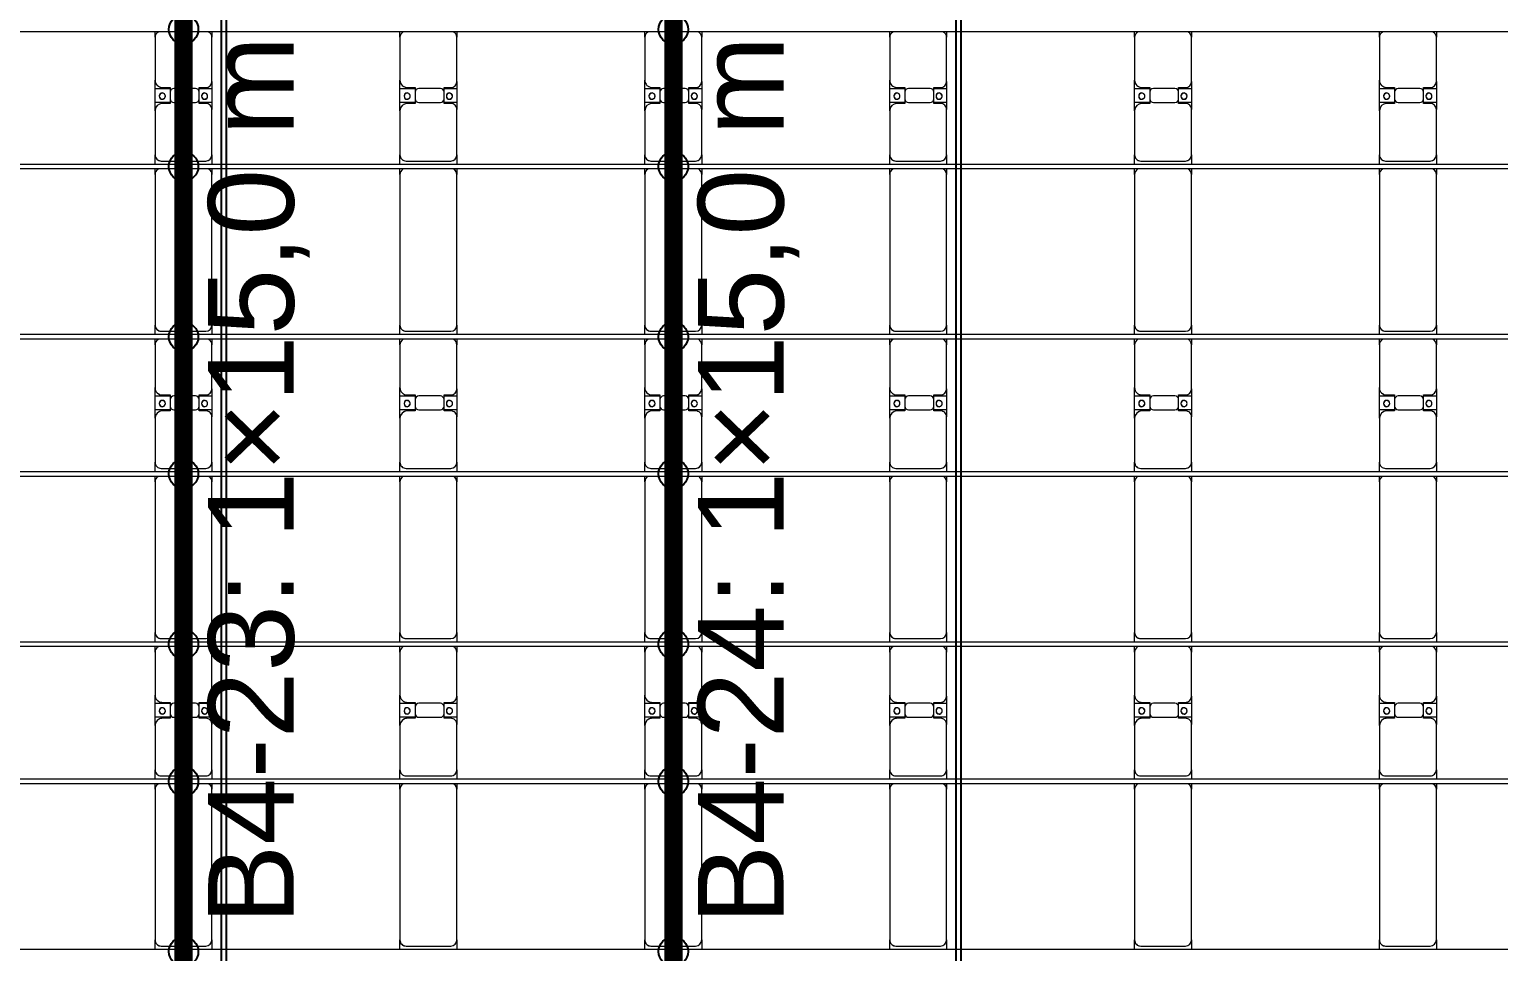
# Model space of a CAD drawing. Header units: millimetres. Extents: x -178706 to 107777, y -87310 to 933.
# Drawn here: x -120151 to -108151, y -16411 to -8881 of the extents above; entities that cross this region are included whole.
import ezdxf

# ---------------------------------------------------------------- set-up
doc = ezdxf.new("R2010")
doc.units = ezdxf.units.MM
doc.layers.add('A-GENM', color=13, linetype='Continuous', lineweight=9)
doc.layers.add('S-BEAM', color=12, linetype='Continuous', lineweight=9)
doc.layers.add('GC-GHI CHU', color=2, linetype='Continuous')
doc.layers.add('GC-HOP 40x60 GIA CUONG', color=1, linetype='Continuous')
doc.styles.add('GC_VN', font='arial.ttf')

# ---------------------------------------------------------------- blocks, each defined once
blk = doc.blocks.new('Dai phao do pin - DẢI PHAO ĐỠ PIN-V26-BỐ TRÍ KHUNG KẾT CẤU BÈ PIN 04')
at = {"layer": 'A-GENM', "color": 7}
for p, q in [((59545, 242), (59620, 242)), ((60850, 242), (59620, 242)), ((60850, 242), (60895, 242)), ((60935, 242), (61010, 242)), ((61370, 242), (61010, 242)), ((61370, 242), (61552, 242)), ((61438, 242), (61620, 242)), ((61438, 118), (61438, 242)), ((61552, 242), (61552, 118)), ((61970, 242), (61620, 242)), ((61970, 242), (62015, 242)), ((62055, 242), (62130, 242)), ((63360, 242), (62130, 242)), ((63360, 242), (63405, 242)), ((63445, 242), (63520, 242)), ((63880, 242), (63520, 242)), ((63880, 242), (64062, 242)), ((63948, 242), (64130, 242)), ((63948, 118), (63948, 242)), ((64062, 242), (64062, 118)), ((64480, 242), (64130, 242)), ((64480, 242), (64525, 242)), ((64565, 242), (64640, 242)), ((65870, 242), (64640, 242)), ((65870, 242), (65915, 242)), ((65955, 242), (66030, 242)), ((66390, 242), (66030, 242)), ((66390, 242), (66572, 242)), ((66458, 242), (66640, 242)), ((66458, 118), (66458, 242)), ((66572, 242), (66572, 118)), ((66990, 242), (66640, 242)), ((66990, 242), (67035, 242)), ((59570, 192), (59570, -173)), ((60960, 192), (60960, -173)), ((61430, 118), (61430, 182)), ((61560, 182), (61560, 118)), ((62080, 192), (62080, -173)), ((63470, 192), (63470, -173)), ((63940, 118), (63940, 182)), ((64070, 182), (64070, 118)), ((64590, 192), (64590, -173)), ((65980, 192), (65980, -173)), ((66450, 118), (66450, 182)), ((66580, 182), (66580, 118)), ((61522, 118), (61430, 118)), ((61438, 88), (61438, -88)), ((61560, 118), (61468, 118)), ((61552, -88), (61552, 88)), ((64032, 118), (63940, 118)), ((63948, 88), (63948, -88)), ((64070, 118), (63978, 118)), ((64062, -88), (64062, 88)), ((66542, 118), (66450, 118)), ((66458, 88), (66458, -88)), ((66580, 118), (66488, 118)), ((66572, -88), (66572, 88)), ((61430, -173), (61430, -118)), ((61430, -118), (61522, -118)), ((61438, -223), (61438, -118)), ((61468, -118), (61560, -118)), ((61552, -118), (61552, -223)), ((61560, -118), (61560, -173)), ((63940, -173), (63940, -118)), ((63940, -118), (64032, -118)), ((63948, -223), (63948, -118)), ((63978, -118), (64070, -118)), ((64062, -118), (64062, -223)), ((64070, -118), (64070, -173)), ((66450, -173), (66450, -118)), ((66450, -118), (66542, -118)), ((66458, -223), (66458, -118)), ((66488, -118), (66580, -118)), ((66572, -118), (66572, -223)), ((66580, -118), (66580, -173)), ((59620, -223), (59545, -223)), ((59620, -223), (60850, -223)), ((60895, -223), (60850, -223)), ((61010, -223), (60935, -223)), ((61010, -223), (61380, -223)), ((61552, -223), (61380, -223)), ((61610, -223), (61438, -223)), ((61610, -223), (61970, -223)), ((62015, -223), (61970, -223)), ((62130, -223), (62055, -223)), ((62130, -223), (63360, -223)), ((63405, -223), (63360, -223)), ((63520, -223), (63445, -223)), ((63520, -223), (63890, -223)), ((64062, -223), (63890, -223)), ((64120, -223), (63948, -223)), ((64120, -223), (64480, -223)), ((64525, -223), (64480, -223)), ((64640, -223), (64565, -223)), ((64640, -223), (65870, -223)), ((65915, -223), (65870, -223)), ((66030, -223), (65955, -223)), ((66030, -223), (66400, -223)), ((66572, -223), (66400, -223)), ((66630, -223), (66458, -223)), ((66630, -223), (66990, -223)), ((67035, -223), (66990, -223))]:
    blk.add_line(p, q, dxfattribs=at)
for centre, radius, start, end in [((59620, 192), 50, 90, 180), ((60850, 192), 50, 30, 90), ((60850, 192), 50, 30, 90), ((61010, 192), 50, 90, 180), ((61370, 182), 60, 0, 90), ((61620, 182), 60, 90, 180), ((61970, 192), 50, 30, 90), ((62130, 192), 50, 90, 180), ((63360, 192), 50, 30, 90), ((63360, 192), 50, 30, 90), ((63520, 192), 50, 90, 180), ((63880, 182), 60, 360, 90), ((64130, 182), 60, 90, 180), ((64480, 192), 50, 30, 90), ((64640, 192), 50, 90, 180), ((65870, 192), 50, 30, 90), ((65870, 192), 50, 30, 90), ((66030, 192), 50, 90, 180), ((66390, 182), 60, 0, 90), ((66640, 182), 60, 90, 180), ((66990, 192), 50, 30, 90), ((59620, 192), 50, 105, 180), ((61010, 192), 50, 135, 180), ((61370, 182), 60, 0, 30), ((61489, 183), 25, 0, 180), ((61489, 183), 25, 180, 360), ((61491, 183), 25, 0, 180), ((61491, 183), 25, 180, 0), ((61620, 182), 60, 150, 180), ((61970, 192), 50, 30, 45), ((62130, 192), 50, 105, 180), ((63520, 192), 50, 135, 180), ((63880, 182), 60, 360, 30), ((63999, 183), 25, 360, 180), ((63999, 183), 25, 180, 0), ((64001, 183), 25, 0, 180), ((64001, 183), 25, 180, 360), ((64130, 182), 60, 150, 180), ((64480, 192), 50, 30, 45), ((64640, 192), 50, 105, 180), ((66030, 192), 50, 139.599, 180), ((66390, 182), 60, 0, 30), ((66509, 183), 25, 0, 180), ((66509, 183), 25, 180, 0), ((66511, 183), 25, 0, 180), ((66511, 183), 25, 180, 0), ((66640, 182), 60, 150, 180), ((66990, 192), 50, 30, 45), ((61468, 88), 30, 90, 180), ((61522, 88), 30, 0, 90), ((63978, 88), 30, 90, 180), ((64032, 88), 30, 360, 90), ((66488, 88), 30, 90, 180), ((66542, 88), 30, 360, 90), ((61468, -88), 30, 180, 270), ((61522, -88), 30, 270, 360), ((63978, -88), 30, 180, 270), ((64032, -88), 30, 270, 0), ((66488, -88), 30, 180, 270), ((66542, -88), 30, 270, 360), ((59620, -173), 50, 180, 270), ((59620, -173), 50, 180, 270), ((60850, -173), 50, 270, 330), ((60850, -173), 50, 285, 330), ((61010, -173), 50, 180, 270), ((61010, -173), 50, 180, 225), ((61380, -173), 50, 270, 0), ((61380, -173), 50, 315, 0), ((61489, -162), 25, 0, 180), ((61489, -162), 25, 180, 0), ((61491, -162), 25, 0, 180), ((61491, -162), 25, 180, 0), ((61610, -173), 50, 180, 270), ((61610, -173), 50, 180, 225), ((61970, -173), 50, 270, 330), ((61970, -173), 50, 315, 330), ((62130, -173), 50, 180, 270), ((62130, -173), 50, 180, 270), ((63360, -173), 50, 270, 330), ((63360, -173), 50, 285, 330), ((63520, -173), 50, 180, 270), ((63520, -173), 50, 180, 225), ((63890, -173), 50, 270, 0), ((63890, -173), 50, 315, 0), ((63999, -162), 25, 360, 180), ((63999, -162), 25, 180, 0), ((64001, -162), 25, 0, 180), ((64001, -162), 25, 180, 0), ((64120, -173), 50, 180, 270), ((64120, -173), 50, 180, 225), ((64480, -173), 50, 270, 330), ((64480, -173), 50, 315, 330), ((64640, -173), 50, 180, 270), ((64640, -173), 50, 180, 270), ((65870, -173), 50, 270, 330), ((65870, -173), 50, 285, 330), ((66030, -173), 50, 180, 270), ((66030, -173), 50, 180, 220.3995), ((66400, -173), 50, 270, 0), ((66400, -173), 50, 315, 0), ((66509, -162), 25, 360, 180), ((66509, -162), 25, 180, 360), ((66511, -162), 25, 360, 180), ((66511, -162), 25, 180, 0), ((66630, -173), 50, 180, 270), ((66630, -173), 50, 180, 225), ((66990, -173), 50, 270, 330), ((66990, -173), 50, 315, 330)]:
    blk.add_arc(centre, radius, start, end, dxfattribs=at)
blk = doc.blocks.new('Dai phao do pin - DẢI PHAO ĐỠ PIN-V27-BỐ TRÍ KHUNG KẾT CẤU BÈ PIN 04')
at = {"layer": 'A-GENM', "color": 7}
for p, q in [((59545, 242), (59620, 242)), ((60850, 242), (59620, 242)), ((60850, 242), (60895, 242)), ((60935, 242), (61010, 242)), ((61370, 242), (61010, 242)), ((61370, 242), (61552, 242)), ((61438, 242), (61620, 242)), ((61438, 118), (61438, 242)), ((61552, 242), (61552, 118)), ((61970, 242), (61620, 242)), ((61970, 242), (62015, 242)), ((62055, 242), (62130, 242)), ((63360, 242), (62130, 242)), ((63360, 242), (63405, 242)), ((63445, 242), (63520, 242)), ((63880, 242), (63520, 242)), ((63880, 242), (64062, 242)), ((63948, 242), (64130, 242)), ((63948, 118), (63948, 242)), ((64062, 242), (64062, 118)), ((64480, 242), (64130, 242)), ((64480, 242), (64525, 242)), ((64565, 242), (64640, 242)), ((65870, 242), (64640, 242)), ((65870, 242), (65915, 242)), ((65955, 242), (66030, 242)), ((66390, 242), (66030, 242)), ((66390, 242), (66572, 242)), ((66458, 242), (66640, 242)), ((66458, 118), (66458, 242)), ((66572, 242), (66572, 118)), ((66990, 242), (66640, 242)), ((66990, 242), (67035, 242)), ((59570, 192), (59570, -173)), ((60960, 192), (60960, -173)), ((61430, 118), (61430, 182)), ((61560, 182), (61560, 118)), ((62080, 192), (62080, -173)), ((63470, 192), (63470, -173)), ((63940, 118), (63940, 182)), ((64070, 182), (64070, 118)), ((64590, 192), (64590, -173)), ((65980, 192), (65980, -173)), ((66450, 118), (66450, 182)), ((66580, 182), (66580, 118)), ((61522, 118), (61430, 118)), ((61438, 88), (61438, -88)), ((61560, 118), (61468, 118)), ((61552, -88), (61552, 88)), ((64032, 118), (63940, 118)), ((63948, 88), (63948, -88)), ((64070, 118), (63978, 118)), ((64062, -88), (64062, 88)), ((66542, 118), (66450, 118)), ((66458, 88), (66458, -88)), ((66580, 118), (66488, 118)), ((66572, -88), (66572, 88)), ((61430, -173), (61430, -118)), ((61430, -118), (61522, -118)), ((61438, -223), (61438, -118)), ((61468, -118), (61560, -118)), ((61552, -118), (61552, -223)), ((61560, -118), (61560, -173)), ((63940, -173), (63940, -118)), ((63940, -118), (64032, -118)), ((63948, -223), (63948, -118)), ((63978, -118), (64070, -118)), ((64062, -118), (64062, -223)), ((64070, -118), (64070, -173)), ((66450, -173), (66450, -118)), ((66450, -118), (66542, -118)), ((66458, -223), (66458, -118)), ((66488, -118), (66580, -118)), ((66572, -118), (66572, -223)), ((66580, -118), (66580, -173)), ((59620, -223), (59545, -223)), ((59620, -223), (60850, -223)), ((60895, -223), (60850, -223)), ((61010, -223), (60935, -223)), ((61010, -223), (61380, -223)), ((61552, -223), (61380, -223)), ((61610, -223), (61438, -223)), ((61610, -223), (61970, -223)), ((62015, -223), (61970, -223)), ((62130, -223), (62055, -223)), ((62130, -223), (63360, -223)), ((63405, -223), (63360, -223)), ((63520, -223), (63445, -223)), ((63520, -223), (63890, -223)), ((64062, -223), (63890, -223)), ((64120, -223), (63948, -223)), ((64120, -223), (64480, -223)), ((64525, -223), (64480, -223)), ((64640, -223), (64565, -223)), ((64640, -223), (65870, -223)), ((65915, -223), (65870, -223)), ((66030, -223), (65955, -223)), ((66030, -223), (66400, -223)), ((66572, -223), (66400, -223)), ((66630, -223), (66458, -223)), ((66630, -223), (66990, -223)), ((67035, -223), (66990, -223))]:
    blk.add_line(p, q, dxfattribs=at)
for centre, radius, start, end in [((59620, 192), 50, 90, 180), ((60850, 192), 50, 30, 90), ((60850, 192), 50, 30, 90), ((61010, 192), 50, 90, 180), ((61370, 182), 60, 0, 90), ((61620, 182), 60, 90, 180), ((61970, 192), 50, 30, 90), ((62130, 192), 50, 90, 180), ((63360, 192), 50, 30, 90), ((63360, 192), 50, 30, 90), ((63520, 192), 50, 90, 180), ((63880, 182), 60, 360, 90), ((64130, 182), 60, 90, 180), ((64480, 192), 50, 30, 90), ((64640, 192), 50, 90, 180), ((65870, 192), 50, 30, 90), ((65870, 192), 50, 30, 90), ((66030, 192), 50, 90, 180), ((66390, 182), 60, 0, 90), ((66640, 182), 60, 90, 180), ((66990, 192), 50, 30, 90), ((59620, 192), 50, 105, 180), ((61010, 192), 50, 135, 180), ((61370, 182), 60, 0, 30), ((61489, 183), 25, 0, 180), ((61489, 183), 25, 180, 360), ((61491, 183), 25, 0, 180), ((61491, 183), 25, 180, 0), ((61620, 182), 60, 150, 180), ((61970, 192), 50, 30, 45), ((62130, 192), 50, 105, 180), ((63520, 192), 50, 135, 180), ((63880, 182), 60, 360, 30), ((63999, 183), 25, 360, 180), ((63999, 183), 25, 180, 0), ((64001, 183), 25, 0, 180), ((64001, 183), 25, 180, 360), ((64130, 182), 60, 150, 180), ((64480, 192), 50, 30, 45), ((64640, 192), 50, 105, 180), ((66030, 192), 50, 139.6059, 180), ((66390, 182), 60, 0, 30), ((66509, 183), 25, 0, 180), ((66509, 183), 25, 180, 0), ((66511, 183), 25, 0, 180), ((66511, 183), 25, 180, 0), ((66640, 182), 60, 150, 180), ((66990, 192), 50, 30, 45), ((61468, 88), 30, 90, 180), ((61522, 88), 30, 0, 90), ((63978, 88), 30, 90, 180), ((64032, 88), 30, 360, 90), ((66488, 88), 30, 90, 180), ((66542, 88), 30, 360, 90), ((61468, -88), 30, 180, 270), ((61522, -88), 30, 270, 360), ((63978, -88), 30, 180, 270), ((64032, -88), 30, 270, 0), ((66488, -88), 30, 180, 270), ((66542, -88), 30, 270, 360), ((59620, -173), 50, 180, 270), ((59620, -173), 50, 180, 270), ((60850, -173), 50, 270, 330), ((60850, -173), 50, 285, 330), ((61010, -173), 50, 180, 270), ((61010, -173), 50, 180, 225), ((61380, -173), 50, 270, 0), ((61380, -173), 50, 315, 0), ((61489, -162), 25, 0, 180), ((61489, -162), 25, 180, 0), ((61491, -162), 25, 0, 180), ((61491, -162), 25, 180, 0), ((61610, -173), 50, 180, 270), ((61610, -173), 50, 180, 225), ((61970, -173), 50, 270, 330), ((61970, -173), 50, 315, 330), ((62130, -173), 50, 180, 270), ((62130, -173), 50, 180, 270), ((63360, -173), 50, 270, 330), ((63360, -173), 50, 285, 330), ((63520, -173), 50, 180, 270), ((63520, -173), 50, 180, 225), ((63890, -173), 50, 270, 0), ((63890, -173), 50, 315, 0), ((63999, -162), 25, 360, 180), ((63999, -162), 25, 180, 0), ((64001, -162), 25, 0, 180), ((64001, -162), 25, 180, 0), ((64120, -173), 50, 180, 270), ((64120, -173), 50, 180, 225), ((64480, -173), 50, 270, 330), ((64480, -173), 50, 315, 330), ((64640, -173), 50, 180, 270), ((64640, -173), 50, 180, 270), ((65870, -173), 50, 270, 330), ((65870, -173), 50, 285, 330), ((66030, -173), 50, 180, 270), ((66030, -173), 50, 180, 220.3927), ((66400, -173), 50, 270, 0), ((66400, -173), 50, 315, 0), ((66509, -162), 25, 360, 180), ((66509, -162), 25, 180, 360), ((66511, -162), 25, 360, 180), ((66511, -162), 25, 180, 0), ((66630, -173), 50, 180, 270), ((66630, -173), 50, 180, 225), ((66990, -173), 50, 270, 330), ((66990, -173), 50, 315, 330)]:
    blk.add_arc(centre, radius, start, end, dxfattribs=at)
blk = doc.blocks.new('Dai phao do pin - DẢI PHAO ĐỠ PIN-V28-BỐ TRÍ KHUNG KẾT CẤU BÈ PIN 04')
at = {"layer": 'A-GENM', "color": 7}
for p, q in [((59545, 242), (59620, 242)), ((60850, 242), (59620, 242)), ((60850, 242), (60895, 242)), ((60935, 242), (61010, 242)), ((61370, 242), (61010, 242)), ((61370, 242), (61552, 242)), ((61438, 242), (61620, 242)), ((61438, 118), (61438, 242)), ((61552, 242), (61552, 118)), ((61970, 242), (61620, 242)), ((61970, 242), (62015, 242)), ((62055, 242), (62130, 242)), ((63360, 242), (62130, 242)), ((63360, 242), (63405, 242)), ((63445, 242), (63520, 242)), ((63880, 242), (63520, 242)), ((63880, 242), (64062, 242)), ((63948, 242), (64130, 242)), ((63948, 118), (63948, 242)), ((64062, 242), (64062, 118)), ((64480, 242), (64130, 242)), ((64480, 242), (64525, 242)), ((64565, 242), (64640, 242)), ((65870, 242), (64640, 242)), ((65870, 242), (65915, 242)), ((65955, 242), (66030, 242)), ((66390, 242), (66030, 242)), ((66390, 242), (66572, 242)), ((66458, 242), (66640, 242)), ((66458, 118), (66458, 242)), ((66572, 242), (66572, 118)), ((66990, 242), (66640, 242)), ((66990, 242), (67035, 242)), ((59570, 192), (59570, -173)), ((60960, 192), (60960, -173)), ((61430, 118), (61430, 182)), ((61560, 182), (61560, 118)), ((62080, 192), (62080, -173)), ((63470, 192), (63470, -173)), ((63940, 118), (63940, 182)), ((64070, 182), (64070, 118)), ((64590, 192), (64590, -173)), ((65980, 192), (65980, -173)), ((66450, 118), (66450, 182)), ((66580, 182), (66580, 118)), ((61522, 118), (61430, 118)), ((61438, 88), (61438, -88)), ((61560, 118), (61468, 118)), ((61552, -88), (61552, 88)), ((64032, 118), (63940, 118)), ((63948, 88), (63948, -88)), ((64070, 118), (63978, 118)), ((64062, -88), (64062, 88)), ((66542, 118), (66450, 118)), ((66458, 88), (66458, -88)), ((66580, 118), (66488, 118)), ((66572, -88), (66572, 88)), ((61430, -173), (61430, -118)), ((61430, -118), (61522, -118)), ((61438, -223), (61438, -118)), ((61468, -118), (61560, -118)), ((61552, -118), (61552, -223)), ((61560, -118), (61560, -173)), ((63940, -173), (63940, -118)), ((63940, -118), (64032, -118)), ((63948, -223), (63948, -118)), ((63978, -118), (64070, -118)), ((64062, -118), (64062, -223)), ((64070, -118), (64070, -173)), ((66450, -173), (66450, -118)), ((66450, -118), (66542, -118)), ((66458, -223), (66458, -118)), ((66488, -118), (66580, -118)), ((66572, -118), (66572, -223)), ((66580, -118), (66580, -173)), ((59620, -223), (59545, -223)), ((59620, -223), (60850, -223)), ((60895, -223), (60850, -223)), ((61010, -223), (60935, -223)), ((61010, -223), (61380, -223)), ((61552, -223), (61380, -223)), ((61610, -223), (61438, -223)), ((61610, -223), (61970, -223)), ((62015, -223), (61970, -223)), ((62130, -223), (62055, -223)), ((62130, -223), (63360, -223)), ((63405, -223), (63360, -223)), ((63520, -223), (63445, -223)), ((63520, -223), (63890, -223)), ((64062, -223), (63890, -223)), ((64120, -223), (63948, -223)), ((64120, -223), (64480, -223)), ((64525, -223), (64480, -223)), ((64640, -223), (64565, -223)), ((64640, -223), (65870, -223)), ((65915, -223), (65870, -223)), ((66030, -223), (65955, -223)), ((66030, -223), (66400, -223)), ((66572, -223), (66400, -223)), ((66630, -223), (66458, -223)), ((66630, -223), (66990, -223)), ((67035, -223), (66990, -223))]:
    blk.add_line(p, q, dxfattribs=at)
for centre, radius, start, end in [((59620, 192), 50, 90, 180), ((60850, 192), 50, 30, 90), ((60850, 192), 50, 30, 90), ((61010, 192), 50, 90, 180), ((61370, 182), 60, 0, 90), ((61620, 182), 60, 90, 180), ((61970, 192), 50, 30, 90), ((62130, 192), 50, 90, 180), ((63360, 192), 50, 30, 90), ((63360, 192), 50, 30, 90), ((63520, 192), 50, 90, 180), ((63880, 182), 60, 360, 90), ((64130, 182), 60, 90, 180), ((64480, 192), 50, 30, 90), ((64640, 192), 50, 90, 180), ((65870, 192), 50, 30, 90), ((65870, 192), 50, 30, 90), ((66030, 192), 50, 90, 180), ((66390, 182), 60, 0, 90), ((66640, 182), 60, 90, 180), ((66990, 192), 50, 30, 90), ((59620, 192), 50, 105, 180), ((61010, 192), 50, 135, 180), ((61370, 182), 60, 0, 30), ((61489, 183), 25, 0, 180), ((61489, 183), 25, 180, 360), ((61491, 183), 25, 0, 180), ((61491, 183), 25, 180, 0), ((61620, 182), 60, 150, 180), ((61970, 192), 50, 30, 45), ((62130, 192), 50, 105, 180), ((63520, 192), 50, 135, 180), ((63880, 182), 60, 360, 30), ((63999, 183), 25, 360, 180), ((63999, 183), 25, 180, 0), ((64001, 183), 25, 0, 180), ((64001, 183), 25, 180, 360), ((64130, 182), 60, 150, 180), ((64480, 192), 50, 30, 45), ((64640, 192), 50, 105, 180), ((66030, 192), 50, 139.6127, 180), ((66390, 182), 60, 0, 30), ((66509, 183), 25, 0, 180), ((66509, 183), 25, 180, 0), ((66511, 183), 25, 0, 180), ((66511, 183), 25, 180, 0), ((66640, 182), 60, 150, 180), ((66990, 192), 50, 30, 45), ((61468, 88), 30, 90, 180), ((61522, 88), 30, 0, 90), ((63978, 88), 30, 90, 180), ((64032, 88), 30, 360, 90), ((66488, 88), 30, 90, 180), ((66542, 88), 30, 360, 90), ((61468, -88), 30, 180, 270), ((61522, -88), 30, 270, 360), ((63978, -88), 30, 180, 270), ((64032, -88), 30, 270, 0), ((66488, -88), 30, 180, 270), ((66542, -88), 30, 270, 360), ((59620, -173), 50, 180, 270), ((59620, -173), 50, 180, 270), ((60850, -173), 50, 270, 330), ((60850, -173), 50, 285, 330), ((61010, -173), 50, 180, 270), ((61010, -173), 50, 180, 225), ((61380, -173), 50, 270, 0), ((61380, -173), 50, 315, 0), ((61489, -162), 25, 0, 180), ((61489, -162), 25, 180, 0), ((61491, -162), 25, 0, 180), ((61491, -162), 25, 180, 0), ((61610, -173), 50, 180, 270), ((61610, -173), 50, 180, 225), ((61970, -173), 50, 270, 330), ((61970, -173), 50, 315, 330), ((62130, -173), 50, 180, 270), ((62130, -173), 50, 180, 270), ((63360, -173), 50, 270, 330), ((63360, -173), 50, 285, 330), ((63520, -173), 50, 180, 270), ((63520, -173), 50, 180, 225), ((63890, -173), 50, 270, 0), ((63890, -173), 50, 315, 0), ((63999, -162), 25, 360, 180), ((63999, -162), 25, 180, 0), ((64001, -162), 25, 0, 180), ((64001, -162), 25, 180, 0), ((64120, -173), 50, 180, 270), ((64120, -173), 50, 180, 225), ((64480, -173), 50, 270, 330), ((64480, -173), 50, 315, 330), ((64640, -173), 50, 180, 270), ((64640, -173), 50, 180, 270), ((65870, -173), 50, 270, 330), ((65870, -173), 50, 285, 330), ((66030, -173), 50, 180, 270), ((66030, -173), 50, 180, 220.3858), ((66400, -173), 50, 270, 0), ((66400, -173), 50, 315, 0), ((66509, -162), 25, 360, 180), ((66509, -162), 25, 180, 360), ((66511, -162), 25, 360, 180), ((66511, -162), 25, 180, 0), ((66630, -173), 50, 180, 270), ((66630, -173), 50, 180, 225), ((66990, -173), 50, 270, 330), ((66990, -173), 50, 315, 330)]:
    blk.add_arc(centre, radius, start, end, dxfattribs=at)
blk = doc.blocks.new('Dai phao do pin - DẢI PHAO ĐỠ PIN-V29-BỐ TRÍ KHUNG KẾT CẤU BÈ PIN 04')
at = {"layer": 'A-GENM', "color": 7}
for p, q in [((59545, 242), (59620, 242)), ((60850, 242), (59620, 242)), ((60850, 242), (60895, 242)), ((60935, 242), (61010, 242)), ((61370, 242), (61010, 242)), ((61370, 242), (61552, 242)), ((61438, 242), (61620, 242)), ((61438, 118), (61438, 242)), ((61552, 242), (61552, 118)), ((61970, 242), (61620, 242)), ((61970, 242), (62015, 242)), ((62055, 242), (62130, 242)), ((63360, 242), (62130, 242)), ((63360, 242), (63405, 242)), ((63445, 242), (63520, 242)), ((63880, 242), (63520, 242)), ((63880, 242), (64062, 242)), ((63948, 242), (64130, 242)), ((63948, 118), (63948, 242)), ((64062, 242), (64062, 118)), ((64480, 242), (64130, 242)), ((64480, 242), (64525, 242)), ((64565, 242), (64640, 242)), ((65870, 242), (64640, 242)), ((65870, 242), (65915, 242)), ((65955, 242), (66030, 242)), ((66390, 242), (66030, 242)), ((66390, 242), (66572, 242)), ((66458, 242), (66640, 242)), ((66458, 118), (66458, 242)), ((66572, 242), (66572, 118)), ((66990, 242), (66640, 242)), ((66990, 242), (67035, 242)), ((59570, 192), (59570, -173)), ((60960, 192), (60960, -173)), ((61430, 118), (61430, 182)), ((61560, 182), (61560, 118)), ((62080, 192), (62080, -173)), ((63470, 192), (63470, -173)), ((63940, 118), (63940, 182)), ((64070, 182), (64070, 118)), ((64590, 192), (64590, -173)), ((65980, 192), (65980, -173)), ((66450, 118), (66450, 182)), ((66580, 182), (66580, 118)), ((61522, 118), (61430, 118)), ((61438, 88), (61438, -88)), ((61560, 118), (61468, 118)), ((61552, -88), (61552, 88)), ((64032, 118), (63940, 118)), ((63948, 88), (63948, -88)), ((64070, 118), (63978, 118)), ((64062, -88), (64062, 88)), ((66542, 118), (66450, 118)), ((66458, 88), (66458, -88)), ((66580, 118), (66488, 118)), ((66572, -88), (66572, 88)), ((61430, -173), (61430, -118)), ((61430, -118), (61522, -118)), ((61438, -223), (61438, -118)), ((61468, -118), (61560, -118)), ((61552, -118), (61552, -223)), ((61560, -118), (61560, -173)), ((63940, -173), (63940, -118)), ((63940, -118), (64032, -118)), ((63948, -223), (63948, -118)), ((63978, -118), (64070, -118)), ((64062, -118), (64062, -223)), ((64070, -118), (64070, -173)), ((66450, -173), (66450, -118)), ((66450, -118), (66542, -118)), ((66458, -223), (66458, -118)), ((66488, -118), (66580, -118)), ((66572, -118), (66572, -223)), ((66580, -118), (66580, -173)), ((59620, -223), (59545, -223)), ((59620, -223), (60850, -223)), ((60895, -223), (60850, -223)), ((61010, -223), (60935, -223)), ((61010, -223), (61380, -223)), ((61552, -223), (61380, -223)), ((61610, -223), (61438, -223)), ((61610, -223), (61970, -223)), ((62015, -223), (61970, -223)), ((62130, -223), (62055, -223)), ((62130, -223), (63360, -223)), ((63405, -223), (63360, -223)), ((63520, -223), (63445, -223)), ((63520, -223), (63890, -223)), ((64062, -223), (63890, -223)), ((64120, -223), (63948, -223)), ((64120, -223), (64480, -223)), ((64525, -223), (64480, -223)), ((64640, -223), (64565, -223)), ((64640, -223), (65870, -223)), ((65915, -223), (65870, -223)), ((66030, -223), (65955, -223)), ((66030, -223), (66400, -223)), ((66572, -223), (66400, -223)), ((66630, -223), (66458, -223)), ((66630, -223), (66990, -223)), ((67035, -223), (66990, -223))]:
    blk.add_line(p, q, dxfattribs=at)
for centre, radius, start, end in [((59620, 192), 50, 90, 180), ((60850, 192), 50, 30, 90), ((60850, 192), 50, 30, 90), ((61010, 192), 50, 90, 180), ((61370, 182), 60, 0, 90), ((61620, 182), 60, 90, 180), ((61970, 192), 50, 30, 90), ((62130, 192), 50, 90, 180), ((63360, 192), 50, 30, 90), ((63360, 192), 50, 30, 90), ((63520, 192), 50, 90, 180), ((63880, 182), 60, 360, 90), ((64130, 182), 60, 90, 180), ((64480, 192), 50, 30, 90), ((64640, 192), 50, 90, 180), ((65870, 192), 50, 30, 90), ((65870, 192), 50, 30, 90), ((66030, 192), 50, 90, 180), ((66390, 182), 60, 0, 90), ((66640, 182), 60, 90, 180), ((66990, 192), 50, 30, 90), ((59620, 192), 50, 105, 180), ((61010, 192), 50, 135, 180), ((61370, 182), 60, 0, 30), ((61489, 183), 25, 0, 180), ((61489, 183), 25, 180, 360), ((61491, 183), 25, 0, 180), ((61491, 183), 25, 180, 0), ((61620, 182), 60, 150, 180), ((61970, 192), 50, 30, 45), ((62130, 192), 50, 105, 180), ((63520, 192), 50, 135, 180), ((63880, 182), 60, 360, 30), ((63999, 183), 25, 360, 180), ((63999, 183), 25, 180, 0), ((64001, 183), 25, 0, 180), ((64001, 183), 25, 180, 360), ((64130, 182), 60, 150, 180), ((64480, 192), 50, 30, 45), ((64640, 192), 50, 105, 180), ((66030, 192), 50, 139.6196, 180), ((66390, 182), 60, 0, 30), ((66509, 183), 25, 0, 180), ((66509, 183), 25, 180, 0), ((66511, 183), 25, 0, 180), ((66511, 183), 25, 180, 0), ((66640, 182), 60, 150, 180), ((66990, 192), 50, 30, 45), ((61468, 88), 30, 90, 180), ((61522, 88), 30, 0, 90), ((63978, 88), 30, 90, 180), ((64032, 88), 30, 360, 90), ((66488, 88), 30, 90, 180), ((66542, 88), 30, 360, 90), ((61468, -88), 30, 180, 270), ((61522, -88), 30, 270, 360), ((63978, -88), 30, 180, 270), ((64032, -88), 30, 270, 0), ((66488, -88), 30, 180, 270), ((66542, -88), 30, 270, 360), ((59620, -173), 50, 180, 270), ((59620, -173), 50, 180, 270), ((60850, -173), 50, 270, 330), ((60850, -173), 50, 285, 330), ((61010, -173), 50, 180, 270), ((61010, -173), 50, 180, 225), ((61380, -173), 50, 270, 0), ((61380, -173), 50, 315, 0), ((61489, -162), 25, 0, 180), ((61489, -162), 25, 180, 0), ((61491, -162), 25, 0, 180), ((61491, -162), 25, 180, 0), ((61610, -173), 50, 180, 270), ((61610, -173), 50, 180, 225), ((61970, -173), 50, 270, 330), ((61970, -173), 50, 315, 330), ((62130, -173), 50, 180, 270), ((62130, -173), 50, 180, 270), ((63360, -173), 50, 270, 330), ((63360, -173), 50, 285, 330), ((63520, -173), 50, 180, 270), ((63520, -173), 50, 180, 225), ((63890, -173), 50, 270, 0), ((63890, -173), 50, 315, 0), ((63999, -162), 25, 360, 180), ((63999, -162), 25, 180, 0), ((64001, -162), 25, 0, 180), ((64001, -162), 25, 180, 0), ((64120, -173), 50, 180, 270), ((64120, -173), 50, 180, 225), ((64480, -173), 50, 270, 330), ((64480, -173), 50, 315, 330), ((64640, -173), 50, 180, 270), ((64640, -173), 50, 180, 270), ((65870, -173), 50, 270, 330), ((65870, -173), 50, 285, 330), ((66030, -173), 50, 180, 270), ((66030, -173), 50, 180, 220.3789), ((66400, -173), 50, 270, 0), ((66400, -173), 50, 315, 0), ((66509, -162), 25, 360, 180), ((66509, -162), 25, 180, 360), ((66511, -162), 25, 360, 180), ((66511, -162), 25, 180, 0), ((66630, -173), 50, 180, 270), ((66630, -173), 50, 180, 225), ((66990, -173), 50, 270, 330), ((66990, -173), 50, 315, 330)]:
    blk.add_arc(centre, radius, start, end, dxfattribs=at)
blk = doc.blocks.new('Dai phao do pin - DẢI PHAO ĐỠ PIN-V30-BỐ TRÍ KHUNG KẾT CẤU BÈ PIN 04')
at = {"layer": 'A-GENM', "color": 7}
for p, q in [((59545, 242), (59620, 242)), ((60850, 242), (59620, 242)), ((60850, 242), (60895, 242)), ((60935, 242), (61010, 242)), ((61370, 242), (61010, 242)), ((61370, 242), (61552, 242)), ((61438, 242), (61620, 242)), ((61438, 118), (61438, 242)), ((61552, 242), (61552, 118)), ((61970, 242), (61620, 242)), ((61970, 242), (62015, 242)), ((62055, 242), (62130, 242)), ((63360, 242), (62130, 242)), ((63360, 242), (63405, 242)), ((63445, 242), (63520, 242)), ((63880, 242), (63520, 242)), ((63880, 242), (64062, 242)), ((63948, 242), (64130, 242)), ((63948, 118), (63948, 242)), ((64062, 242), (64062, 118)), ((64480, 242), (64130, 242)), ((64480, 242), (64525, 242)), ((64565, 242), (64640, 242)), ((65870, 242), (64640, 242)), ((65870, 242), (65915, 242)), ((65955, 242), (66030, 242)), ((66390, 242), (66030, 242)), ((66390, 242), (66572, 242)), ((66458, 242), (66640, 242)), ((66458, 118), (66458, 242)), ((66572, 242), (66572, 118)), ((66990, 242), (66640, 242)), ((66990, 242), (67035, 242)), ((59570, 192), (59570, -173)), ((60960, 192), (60960, -173)), ((61430, 118), (61430, 182)), ((61560, 182), (61560, 118)), ((62080, 192), (62080, -173)), ((63470, 192), (63470, -173)), ((63940, 118), (63940, 182)), ((64070, 182), (64070, 118)), ((64590, 192), (64590, -173)), ((65980, 192), (65980, -173)), ((66450, 118), (66450, 182)), ((66580, 182), (66580, 118)), ((61522, 118), (61430, 118)), ((61438, 88), (61438, -88)), ((61560, 118), (61468, 118)), ((61552, -88), (61552, 88)), ((64032, 118), (63940, 118)), ((63948, 88), (63948, -88)), ((64070, 118), (63978, 118)), ((64062, -88), (64062, 88)), ((66542, 118), (66450, 118)), ((66458, 88), (66458, -88)), ((66580, 118), (66488, 118)), ((66572, -88), (66572, 88)), ((61430, -173), (61430, -118)), ((61430, -118), (61522, -118)), ((61438, -223), (61438, -118)), ((61468, -118), (61560, -118)), ((61552, -118), (61552, -223)), ((61560, -118), (61560, -173)), ((63940, -173), (63940, -118)), ((63940, -118), (64032, -118)), ((63948, -223), (63948, -118)), ((63978, -118), (64070, -118)), ((64062, -118), (64062, -223)), ((64070, -118), (64070, -173)), ((66450, -173), (66450, -118)), ((66450, -118), (66542, -118)), ((66458, -223), (66458, -118)), ((66488, -118), (66580, -118)), ((66572, -118), (66572, -223)), ((66580, -118), (66580, -173)), ((59620, -223), (59545, -223)), ((59620, -223), (60850, -223)), ((60895, -223), (60850, -223)), ((61010, -223), (60935, -223)), ((61010, -223), (61380, -223)), ((61552, -223), (61380, -223)), ((61610, -223), (61438, -223)), ((61610, -223), (61970, -223)), ((62015, -223), (61970, -223)), ((62130, -223), (62055, -223)), ((62130, -223), (63360, -223)), ((63405, -223), (63360, -223)), ((63520, -223), (63445, -223)), ((63520, -223), (63890, -223)), ((64062, -223), (63890, -223)), ((64120, -223), (63948, -223)), ((64120, -223), (64480, -223)), ((64525, -223), (64480, -223)), ((64640, -223), (64565, -223)), ((64640, -223), (65870, -223)), ((65915, -223), (65870, -223)), ((66030, -223), (65955, -223)), ((66030, -223), (66400, -223)), ((66572, -223), (66400, -223)), ((66630, -223), (66458, -223)), ((66630, -223), (66990, -223)), ((67035, -223), (66990, -223))]:
    blk.add_line(p, q, dxfattribs=at)
for centre, radius, start, end in [((59620, 192), 50, 90, 180), ((60850, 192), 50, 30, 90), ((60850, 192), 50, 30, 90), ((61010, 192), 50, 90, 180), ((61370, 182), 60, 0, 90), ((61620, 182), 60, 90, 180), ((61970, 192), 50, 30, 90), ((62130, 192), 50, 90, 180), ((63360, 192), 50, 30, 90), ((63360, 192), 50, 30, 90), ((63520, 192), 50, 90, 180), ((63880, 182), 60, 360, 90), ((64130, 182), 60, 90, 180), ((64480, 192), 50, 30, 90), ((64640, 192), 50, 90, 180), ((65870, 192), 50, 30, 90), ((65870, 192), 50, 30, 90), ((66030, 192), 50, 90, 180), ((66390, 182), 60, 0, 90), ((66640, 182), 60, 90, 180), ((66990, 192), 50, 30, 90), ((59620, 192), 50, 105, 180), ((61010, 192), 50, 135, 180), ((61370, 182), 60, 0, 30), ((61489, 183), 25, 0, 180), ((61489, 183), 25, 180, 360), ((61491, 183), 25, 0, 180), ((61491, 183), 25, 180, 0), ((61620, 182), 60, 150, 180), ((61970, 192), 50, 30, 45), ((62130, 192), 50, 105, 180), ((63520, 192), 50, 135, 180), ((63880, 182), 60, 2.0377, 30), ((63999, 183), 25, 360, 180), ((63999, 183), 25, 180, 0), ((64001, 183), 25, 0, 180), ((64001, 183), 25, 180, 360), ((64130, 182), 60, 150, 177.9626), ((64480, 192), 50, 30, 45), ((64640, 192), 50, 105, 180), ((66030, 192), 50, 139.6265, 180), ((66390, 182), 60, 2.0333, 30), ((66509, 183), 25, 0, 180), ((66509, 183), 25, 180, 0), ((66511, 183), 25, 0, 180), ((66511, 183), 25, 180, 0), ((66640, 182), 60, 150, 177.967), ((66990, 192), 50, 30, 45), ((61468, 88), 30, 90, 180), ((61522, 88), 30, 0, 90), ((63978, 88), 30, 90, 180), ((64032, 88), 30, 360, 90), ((66488, 88), 30, 90, 180), ((66542, 88), 30, 360, 90), ((61468, -88), 30, 180, 270), ((61522, -88), 30, 270, 360), ((63978, -88), 30, 180, 270), ((64032, -88), 30, 270, 0), ((66488, -88), 30, 180, 270), ((66542, -88), 30, 270, 360), ((59620, -173), 50, 180, 270), ((59620, -173), 50, 180, 270), ((60850, -173), 50, 270, 330), ((60850, -173), 50, 285, 330), ((61010, -173), 50, 180, 270), ((61010, -173), 50, 180, 225), ((61380, -173), 50, 270, 0), ((61380, -173), 50, 315, 0), ((61489, -162), 25, 0, 180), ((61489, -162), 25, 180, 0), ((61491, -162), 25, 0, 180), ((61491, -162), 25, 180, 0), ((61610, -173), 50, 180, 270), ((61610, -173), 50, 180, 225), ((61970, -173), 50, 270, 330), ((61970, -173), 50, 315, 330), ((62130, -173), 50, 180, 270), ((62130, -173), 50, 180, 270), ((63360, -173), 50, 270, 330), ((63360, -173), 50, 285, 330), ((63520, -173), 50, 180, 270), ((63520, -173), 50, 180, 225), ((63890, -173), 50, 270, 0), ((63890, -173), 50, 315, 0), ((63999, -162), 25, 360, 180), ((63999, -162), 25, 180, 0), ((64001, -162), 25, 0, 180), ((64001, -162), 25, 180, 0), ((64120, -173), 50, 180, 270), ((64120, -173), 50, 180, 225), ((64480, -173), 50, 270, 330), ((64480, -173), 50, 315, 330), ((64640, -173), 50, 180, 270), ((64640, -173), 50, 180, 270), ((65870, -173), 50, 270, 330), ((65870, -173), 50, 285, 330), ((66030, -173), 50, 180, 270), ((66030, -173), 50, 180, 220.372), ((66400, -173), 50, 270, 0), ((66400, -173), 50, 315, 0), ((66509, -162), 25, 360, 180), ((66509, -162), 25, 180, 360), ((66511, -162), 25, 360, 180), ((66511, -162), 25, 180, 0), ((66630, -173), 50, 180, 270), ((66630, -173), 50, 180, 225), ((66990, -173), 50, 270, 330), ((66990, -173), 50, 315, 330)]:
    blk.add_arc(centre, radius, start, end, dxfattribs=at)
blk = doc.blocks.new('Dai phao do pin - DẢI PHAO ĐỠ PIN-V31-BỐ TRÍ KHUNG KẾT CẤU BÈ PIN 04')
at = {"layer": 'A-GENM', "color": 7}
for p, q in [((59545, 242), (59620, 242)), ((60850, 242), (59620, 242)), ((60850, 242), (60895, 242)), ((60935, 242), (61010, 242)), ((61370, 242), (61010, 242)), ((61370, 242), (61552, 242)), ((61438, 242), (61620, 242)), ((61438, 118), (61438, 242)), ((61552, 242), (61552, 118)), ((61970, 242), (61620, 242)), ((61970, 242), (62015, 242)), ((62055, 242), (62130, 242)), ((63360, 242), (62130, 242)), ((63360, 242), (63405, 242)), ((63445, 242), (63520, 242)), ((63880, 242), (63520, 242)), ((63880, 242), (64062, 242)), ((63948, 242), (64130, 242)), ((63948, 118), (63948, 242)), ((64062, 242), (64062, 118)), ((64480, 242), (64130, 242)), ((64480, 242), (64525, 242)), ((64565, 242), (64640, 242)), ((65870, 242), (64640, 242)), ((65870, 242), (65915, 242)), ((65955, 242), (66030, 242)), ((66390, 242), (66030, 242)), ((66390, 242), (66572, 242)), ((66458, 242), (66640, 242)), ((66458, 118), (66458, 242)), ((66572, 242), (66572, 118)), ((66990, 242), (66640, 242)), ((66990, 242), (67035, 242)), ((59570, 192), (59570, -173)), ((60960, 192), (60960, -173)), ((61430, 118), (61430, 182)), ((61560, 182), (61560, 118)), ((62080, 192), (62080, -173)), ((63470, 192), (63470, -173)), ((63940, 118), (63940, 182)), ((64070, 182), (64070, 118)), ((64590, 192), (64590, -173)), ((65980, 192), (65980, -173)), ((66450, 118), (66450, 182)), ((66580, 182), (66580, 118)), ((61522, 118), (61430, 118)), ((61438, 88), (61438, -88)), ((61560, 118), (61468, 118)), ((61552, -88), (61552, 88)), ((64032, 118), (63940, 118)), ((63948, 88), (63948, -88)), ((64070, 118), (63978, 118)), ((64062, -88), (64062, 88)), ((66542, 118), (66450, 118)), ((66458, 88), (66458, -88)), ((66580, 118), (66488, 118)), ((66572, -88), (66572, 88)), ((61430, -173), (61430, -118)), ((61430, -118), (61522, -118)), ((61438, -223), (61438, -118)), ((61468, -118), (61560, -118)), ((61552, -118), (61552, -223)), ((61560, -118), (61560, -173)), ((63940, -173), (63940, -118)), ((63940, -118), (64032, -118)), ((63948, -223), (63948, -118)), ((63978, -118), (64070, -118)), ((64062, -118), (64062, -223)), ((64070, -118), (64070, -173)), ((66450, -173), (66450, -118)), ((66450, -118), (66542, -118)), ((66458, -223), (66458, -118)), ((66488, -118), (66580, -118)), ((66572, -118), (66572, -223)), ((66580, -118), (66580, -173)), ((59620, -223), (59545, -223)), ((59620, -223), (60850, -223)), ((60895, -223), (60850, -223)), ((61010, -223), (60935, -223)), ((61010, -223), (61380, -223)), ((61552, -223), (61380, -223)), ((61610, -223), (61438, -223)), ((61610, -223), (61970, -223)), ((62015, -223), (61970, -223)), ((62130, -223), (62055, -223)), ((62130, -223), (63360, -223)), ((63405, -223), (63360, -223)), ((63520, -223), (63445, -223)), ((63520, -223), (63890, -223)), ((64062, -223), (63890, -223)), ((64120, -223), (63948, -223)), ((64120, -223), (64480, -223)), ((64525, -223), (64480, -223)), ((64640, -223), (64565, -223)), ((64640, -223), (65870, -223)), ((65915, -223), (65870, -223)), ((66030, -223), (65955, -223)), ((66030, -223), (66400, -223)), ((66572, -223), (66400, -223)), ((66630, -223), (66458, -223)), ((66630, -223), (66990, -223)), ((67035, -223), (66990, -223))]:
    blk.add_line(p, q, dxfattribs=at)
for centre, radius, start, end in [((59620, 192), 50, 90, 180), ((60850, 192), 50, 30, 90), ((60850, 192), 50, 30, 90), ((61010, 192), 50, 90, 180), ((61370, 182), 60, 0, 90), ((61620, 182), 60, 90, 180), ((61970, 192), 50, 30, 90), ((62130, 192), 50, 90, 180), ((63360, 192), 50, 30, 90), ((63360, 192), 50, 30, 90), ((63520, 192), 50, 90, 180), ((63880, 182), 60, 360, 90), ((64130, 182), 60, 90, 180), ((64480, 192), 50, 30, 90), ((64640, 192), 50, 90, 180), ((65870, 192), 50, 30, 90), ((65870, 192), 50, 30, 90), ((66030, 192), 50, 90, 180), ((66390, 182), 60, 0, 90), ((66640, 182), 60, 90, 180), ((66990, 192), 50, 30, 90), ((59620, 192), 50, 105, 180), ((61010, 192), 50, 135, 180), ((61370, 182), 60, 0, 30), ((61489, 183), 25, 0, 180), ((61489, 183), 25, 180, 360), ((61491, 183), 25, 0, 180), ((61491, 183), 25, 180, 0), ((61620, 182), 60, 150, 180), ((61970, 192), 50, 30, 45), ((62130, 192), 50, 105, 180), ((63520, 192), 50, 135, 180), ((63880, 182), 60, 360, 30), ((63999, 183), 25, 360, 180), ((63999, 183), 25, 180, 0), ((64001, 183), 25, 0, 180), ((64001, 183), 25, 180, 360), ((64130, 182), 60, 150, 180), ((64480, 192), 50, 30, 45), ((64640, 192), 50, 105, 180), ((66030, 192), 50, 139.6334, 180), ((66390, 182), 60, 0, 30), ((66509, 183), 25, 0, 180), ((66509, 183), 25, 180, 0), ((66511, 183), 25, 0, 180), ((66511, 183), 25, 180, 0), ((66640, 182), 60, 150, 180), ((66990, 192), 50, 30, 45), ((61468, 88), 30, 90, 180), ((61522, 88), 30, 0, 90), ((63978, 88), 30, 90, 180), ((64032, 88), 30, 360, 90), ((66488, 88), 30, 90, 180), ((66542, 88), 30, 360, 90), ((61468, -88), 30, 180, 270), ((61522, -88), 30, 270, 360), ((63978, -88), 30, 180, 270), ((64032, -88), 30, 270, 0), ((66488, -88), 30, 180, 270), ((66542, -88), 30, 270, 360), ((59620, -173), 50, 180, 270), ((59620, -173), 50, 180, 270), ((60850, -173), 50, 270, 330), ((60850, -173), 50, 285, 330), ((61010, -173), 50, 180, 270), ((61010, -173), 50, 180, 225), ((61380, -173), 50, 270, 0), ((61380, -173), 50, 315, 0), ((61489, -162), 25, 0, 180), ((61489, -162), 25, 180, 0), ((61491, -162), 25, 0, 180), ((61491, -162), 25, 180, 0), ((61610, -173), 50, 180, 270), ((61610, -173), 50, 180, 225), ((61970, -173), 50, 270, 330), ((61970, -173), 50, 315, 330), ((62130, -173), 50, 180, 270), ((62130, -173), 50, 180, 270), ((63360, -173), 50, 270, 330), ((63360, -173), 50, 285, 330), ((63520, -173), 50, 180, 270), ((63520, -173), 50, 180, 225), ((63890, -173), 50, 270, 0), ((63890, -173), 50, 315, 0), ((63999, -162), 25, 360, 180), ((63999, -162), 25, 180, 0), ((64001, -162), 25, 0, 180), ((64001, -162), 25, 180, 0), ((64120, -173), 50, 180, 270), ((64120, -173), 50, 180, 225), ((64480, -173), 50, 270, 330), ((64480, -173), 50, 315, 330), ((64640, -173), 50, 180, 270), ((64640, -173), 50, 180, 270), ((65870, -173), 50, 270, 330), ((65870, -173), 50, 285, 330), ((66030, -173), 50, 180, 270), ((66030, -173), 50, 180, 220.3652), ((66400, -173), 50, 270, 0), ((66400, -173), 50, 315, 0), ((66509, -162), 25, 360, 180), ((66509, -162), 25, 180, 360), ((66511, -162), 25, 360, 180), ((66511, -162), 25, 180, 0), ((66630, -173), 50, 180, 270), ((66630, -173), 50, 180, 225), ((66990, -173), 50, 270, 330), ((66990, -173), 50, 315, 330)]:
    blk.add_arc(centre, radius, start, end, dxfattribs=at)
blk = doc.blocks.new('Dầm C52 - Dầm C52-21046-BỐ TRÍ KHUNG KẾT CẤU BÈ PIN 04')
at = {"layer": 'S-BEAM', "color": 1}
blk.add_line((63542, -20), (-63542, -20), dxfattribs=at)
blk = doc.blocks.new('Dầm C52 - Dầm C52-21047-BỐ TRÍ KHUNG KẾT CẤU BÈ PIN 04')
at = {"layer": 'S-BEAM', "color": 1}
for p, q in [((-63544, 20), (63544, 20)), ((63544, -20), (-63544, -20))]:
    blk.add_line(p, q, dxfattribs=at)
blk = doc.blocks.new('Dầm C52 - Dầm C52-21048-BỐ TRÍ KHUNG KẾT CẤU BÈ PIN 04')
at = {"layer": 'S-BEAM', "color": 1}
for p, q in [((-63545, 20), (63545, 20)), ((63545, -20), (-63545, -20))]:
    blk.add_line(p, q, dxfattribs=at)
blk = doc.blocks.new('Dầm C52 - Dầm C52-21049-BỐ TRÍ KHUNG KẾT CẤU BÈ PIN 04')
at = {"layer": 'S-BEAM', "color": 1}
for p, q in [((-63547, 20), (63547, 20)), ((63547, -20), (-63547, -20))]:
    blk.add_line(p, q, dxfattribs=at)
blk = doc.blocks.new('Dầm C52 - Dầm C52-21050-BỐ TRÍ KHUNG KẾT CẤU BÈ PIN 04')
at = {"layer": 'S-BEAM', "color": 1}
for p, q in [((-63548, 20), (63548, 20)), ((63548, -20), (-63548, -20))]:
    blk.add_line(p, q, dxfattribs=at)
blk = doc.blocks.new('Dầm C52 - Dầm C52-21051-BỐ TRÍ KHUNG KẾT CẤU BÈ PIN 04')
at = {"layer": 'S-BEAM', "color": 1}
for p, q in [((-63550, 20), (63550, 20)), ((63550, -20), (-63550, -20))]:
    blk.add_line(p, q, dxfattribs=at)
blk = doc.blocks.new('Dầm C52 - Dầm C52-21052-BỐ TRÍ KHUNG KẾT CẤU BÈ PIN 04')
at = {"layer": 'S-BEAM', "color": 1}
blk.add_line((-63552, 20), (63552, 20), dxfattribs=at)
blk = doc.blocks.new('Dầm C52 - Hộp 40x60-15957-BỐ TRÍ KHUNG KẾT CẤU BÈ PIN 04')
at = {"layer": 'S-BEAM', "color": 3, "lineweight": 25}
for p, q in [((-37160, 20), (37160, 20)), ((37160, -20), (-37160, -20))]:
    blk.add_line(p, q, dxfattribs=at)
blk = doc.blocks.new('HOBANMONG_BEPIN 4_rvt-1-BỐ TRÍ KHUNG KẾT CẤU BÈ PIN 04')
at = {"layer": 'A-GENM', "color": 3, "lineweight": 25, "rotation": 90.00010434022407}
for name, p in [('Dai phao do pin - DẢI PHAO ĐỠ PIN-V26-BỐ TRÍ KHUNG KẾT CẤU BÈ PIN 04', (-118882, -75936)), ('Dai phao do pin - DẢI PHAO ĐỠ PIN-V27-BỐ TRÍ KHUNG KẾT CẤU BÈ PIN 04', (-116882, -75936)), ('Dai phao do pin - DẢI PHAO ĐỠ PIN-V28-BỐ TRÍ KHUNG KẾT CẤU BÈ PIN 04', (-114882, -75936)), ('Dai phao do pin - DẢI PHAO ĐỠ PIN-V29-BỐ TRÍ KHUNG KẾT CẤU BÈ PIN 04', (-112882, -75936)), ('Dai phao do pin - DẢI PHAO ĐỠ PIN-V30-BỐ TRÍ KHUNG KẾT CẤU BÈ PIN 04', (-110882, -75936)), ('Dai phao do pin - DẢI PHAO ĐỠ PIN-V31-BỐ TRÍ KHUNG KẾT CẤU BÈ PIN 04', (-108882, -75936))]:
    blk.add_blockref(name, p, dxfattribs=at)
at = {"layer": 'S-BEAM', "color": 3, "lineweight": 25}
for name, p, rotation in [('Dầm C52 - Hộp 40x60-15957-BỐ TRÍ KHUNG KẾT CẤU BÈ PIN 04', (-118562, -42627), 90.00010434022374), ('Dầm C52 - Hộp 40x60-15957-BỐ TRÍ KHUNG KẾT CẤU BÈ PIN 04', (-112562, -42627), 90.00010434022374), ('Dầm C52 - Dầm C52-21052-BỐ TRÍ KHUNG KẾT CẤU BÈ PIN 04', (-108052, -8881), 180.0001043386848), ('Dầm C52 - Dầm C52-21051-BỐ TRÍ KHUNG KẾT CẤU BÈ PIN 04', (-108051, -10001), 180.0001043386848), ('Dầm C52 - Dầm C52-21050-BỐ TRÍ KHUNG KẾT CẤU BÈ PIN 04', (-108049, -11391), 180.0001043386848), ('Dầm C52 - Dầm C52-21049-BỐ TRÍ KHUNG KẾT CẤU BÈ PIN 04', (-108047, -12511), 180.0001043386848), ('Dầm C52 - Dầm C52-21048-BỐ TRÍ KHUNG KẾT CẤU BÈ PIN 04', (-108045, -13901), 180.0001043386848), ('Dầm C52 - Dầm C52-21047-BỐ TRÍ KHUNG KẾT CẤU BÈ PIN 04', (-108044, -15021), 180.0001043386848), ('Dầm C52 - Dầm C52-21046-BỐ TRÍ KHUNG KẾT CẤU BÈ PIN 04', (-108042, -16411), 180.0001043386848)]:
    blk.add_blockref(name, p, dxfattribs=dict(at, rotation=rotation))

msp = doc.modelspace()

# ---------------------------------------------------------------- linework, layer by layer
at = {"layer": 'GC-HOP 40x60 GIA CUONG', "const_width": 150}
for points in [[(-118891, -20691), (-118891, -5691)], [(-114891, -20691), (-114891, -5691)]]:
    msp.add_lwpolyline(points, dxfattribs=at)
at = {"layer": 'GC-HOP 40x60 GIA CUONG'}
for centre in [(-118891, -8881), (-114891, -8881), (-118891, -10001), (-114891, -10001), (-118891, -11391), (-114891, -11391), (-118891, -12511), (-114891, -12511), (-118891, -13901), (-114891, -13901), (-118891, -15021), (-114891, -15021), (-118891, -16411), (-114891, -16411)]:
    msp.add_circle(centre, 120, dxfattribs=at)

# ---------------------------------------------------------------- block references
at = {"lineweight": 5}
msp.add_blockref('HOBANMONG_BEPIN 4_rvt-1-BỐ TRÍ KHUNG KẾT CẤU BÈ PIN 04', (0, 0), dxfattribs=at)

# ---------------------------------------------------------------- texts
at = {"layer": 'GC-GHI CHU', "style": 'GC_VN'}
for s, p in [('B4-23: 1×15,0 m', (-117991, -16191)), ('B4-24: 1×15,0 m', (-113991, -16191))]:
    msp.add_text(s, height=700, rotation=90, dxfattribs=at).set_placement(p)

doc.saveas('drawing.dxf')
